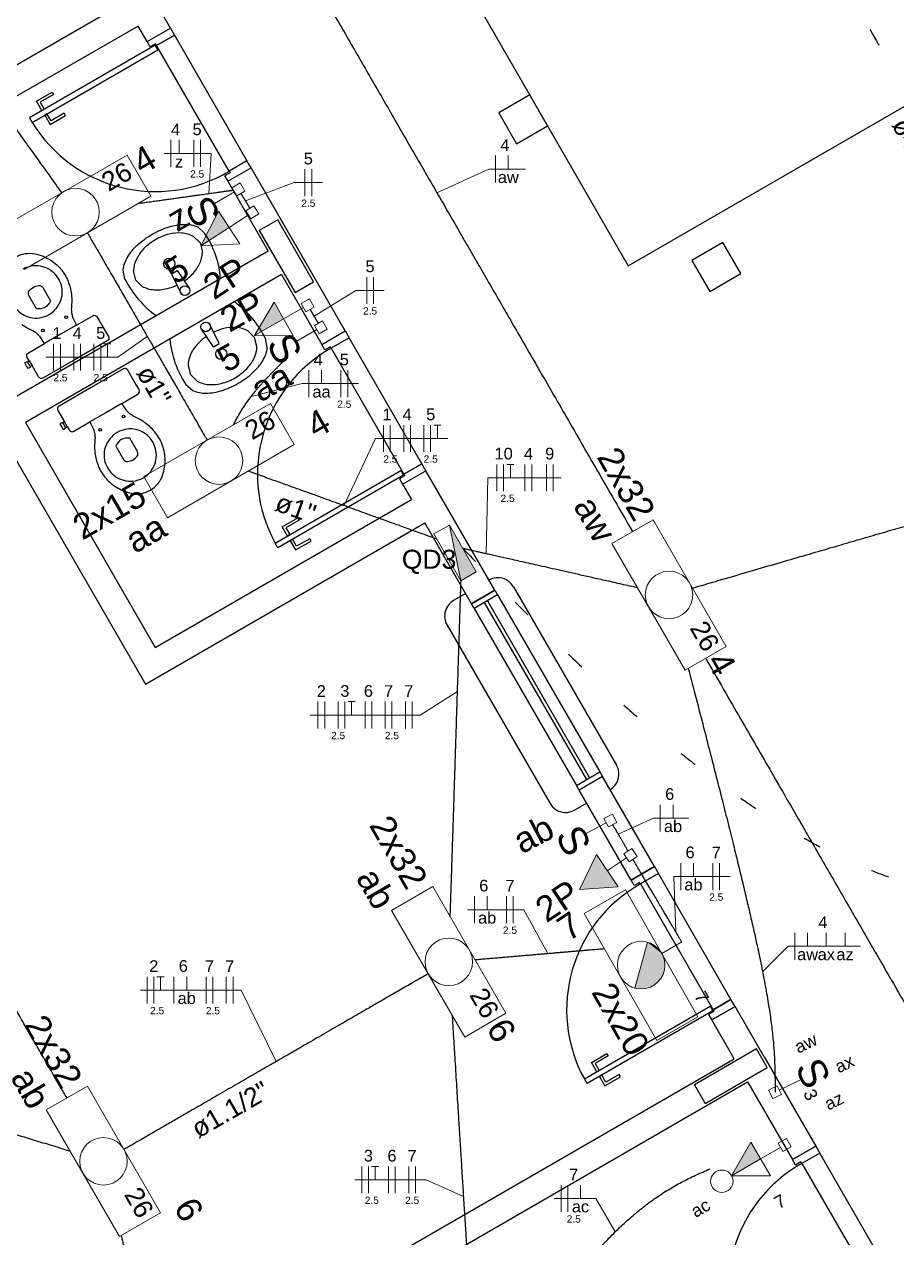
# Model space of a CAD drawing. Extents: x 175 to 700, y 53 to 250.
# Drawn here: x 474.95 to 479.82, y 188.77 to 195.54 of the extents above; entities that cross this region are included whole.
import ezdxf

# ---------------------------------------------------------------- set-up
doc = ezdxf.new("R2010")
doc.units = 0
doc.header["$LTSCALE"] = 2
doc.linetypes.add('DOT2', pattern=[3.175, 0, -3.175])
for name, color, linetype in [('A-JANEL', 3, 'CONTINUOUS'), ('A-PARED', 5, 'CONTINUOUS'), ('A-PARED-PISOS', 2, 'CONTINUOUS'), ('A-PAREDE', 5, 'CONTINUOUS'), ('A-PISOS', 2, 'CONTINUOUS'), ('A-PORTA', 3, 'CONTINUOUS'), ('A-SOLEIRA', 1, 'CONTINUOUS'), ('ARQ-ALV-CORTE', 5, 'CONTINUOUS'), ('ARQ-ESQ-VISTA1', 2, 'CONTINUOUS')]:
    doc.layers.add(name, color=color, linetype=linetype)
for name, color, linetype, lineweight in [('EL-Condutos', 4, 'CONTINUOUS', 30), ('EL-Fios', 9, 'CONTINUOUS', 20), ('EL-Textos condutos', 7, 'CONTINUOUS', 20), ('EL-Textos fios', 7, 'CONTINUOUS', 20), ('EL-Textos pontos', 5, 'CONTINUOUS', 20), ('P-SIMBOL', 5, 'CONTINUOUS', 20)]:
    doc.layers.add(name, color=color, linetype=linetype, lineweight=lineweight)
doc.styles.add('Arial', font='arial.ttf')

msp = doc.modelspace()

# ---------------------------------------------------------------- hatches: boundary and pattern name
at = {"layer": 'P-SIMBOL', "linetype": 'Continuous'}
for points in [[(476.0935, 194.4071), (475.9362, 194.305), (476.0345, 194.4979)], [(476.3977, 193.8971), (476.2345, 193.8048), (476.3444, 193.9913)], [(477.3856, 192.4366), (477.4723, 192.4861), (477.3233, 192.7475)], [(478.1437, 190.9101), (478.0481, 190.7159), (478.2641, 190.7302)], [(478.427, 190.421), (478.3571, 190.1654), (478.5072, 190.3588)], [(478.427, 190.421), (478.4332, 190.419), (478.4383, 190.4172), (478.4448, 190.4142), (478.4519, 190.4106), (478.455, 190.4095), (478.4575, 190.4082), (478.4598, 190.407), (478.4623, 190.405), (478.4698, 190.3996), (478.4727, 190.3972), (478.4792, 190.3927), (478.4834, 190.3889), (478.4862, 190.3851), (478.4925, 190.3784), (478.4952, 190.3755), (478.4977, 190.3723), (478.5072, 190.3588)], [(478.3571, 190.1654), (478.3721, 190.1629), (478.3778, 190.1613), (478.3842, 190.1613), (478.3976, 190.1614), (478.4028, 190.1614), (478.4065, 190.1616), (478.4103, 190.1624), (478.4143, 190.1632), (478.4221, 190.1649), (478.4258, 190.166), (478.4315, 190.1673), (478.4379, 190.1694), (478.4445, 190.1726), (478.4492, 190.1744), (478.454, 190.1762), (478.459, 190.1793), (478.4657, 190.1838), (478.4683, 190.1859), (478.4733, 190.1894), (478.4761, 190.1916), (478.4779, 190.1933), (478.4809, 190.1959), (478.483, 190.1979), (478.4851, 190.2006), (478.4871, 190.2031), (478.4897, 190.2054), (478.4911, 190.2074), (478.4924, 190.2077), (478.4949, 190.2105), (478.4976, 190.2133), (478.4985, 190.2149), (478.5002, 190.2165), (478.5015, 190.2191), (478.5024, 190.2205), (478.504, 190.2229), (478.5053, 190.2262), (478.5079, 190.2303), (478.5091, 190.2329), (478.5104, 190.2349), (478.5119, 190.2379), (478.5133, 190.2398), (478.5138, 190.2427), (478.515, 190.2455), (478.5161, 190.2489), (478.5173, 190.2532), (478.5188, 190.2573), (478.5193, 190.2597), (478.5206, 190.2628), (478.5217, 190.2679), (478.5215, 190.2712), (478.5224, 190.2749), (478.5223, 190.2781), (478.5226, 190.2799), (478.5228, 190.2844), (478.5237, 190.2872), (478.5234, 190.2926), (478.5238, 190.2954), (478.5234, 190.2986), (478.5235, 190.3012), (478.5234, 190.3029), (478.5229, 190.3049), (478.5233, 190.3067), (478.5218, 190.3131), (478.5216, 190.3166), (478.5215, 190.3189), (478.521, 190.3205), (478.5213, 190.322), (478.5201, 190.3241), (478.5199, 190.3255), (478.5191, 190.3269), (478.5183, 190.3295), (478.5173, 190.333), (478.5161, 190.3363), (478.5154, 190.3387), (478.5147, 190.3418), (478.5072, 190.3588)], [(479.0586, 189.2128), (478.8962, 189.119), (479.0044, 189.3067)]]:
    msp.add_hatch(color=256, dxfattribs=at).paths.add_polyline_path(points)

# ---------------------------------------------------------------- linework, layer by layer
at = {"layer": 'A-JANEL', "color": 251}
msp.add_line((478.1757, 191.3448), (478.0458, 191.2698), dxfattribs=at)
msp.add_line((478.1757, 191.3448), (478.0458, 191.2698), dxfattribs=at)
at = {"layer": 'A-PARED', "color": 251}
for p, q in [((474.9569, 193.32), (475.6819, 192.0642)), ((474.8269, 193.245), (475.6269, 191.8593)), ((477.0608, 192.9758), (477.1907, 193.0508)), ((477.0608, 192.9758), (477.1907, 193.0508)), ((477.5757, 192.384), (477.1907, 193.0508)), ((475.6819, 192.0642), (477.1108, 192.8892)), ((475.6269, 191.8593), (477.1858, 192.7593)), ((476.9995, 192.6518), (477.1858, 192.7593)), ((477.4458, 192.309), (477.1858, 192.7593)), ((477.4458, 192.309), (477.5757, 192.384)), ((478.4657, 190.8425), (478.1757, 191.3448)), ((478.3358, 190.7675), (478.0458, 191.2698)), ((478.3358, 190.7675), (478.4657, 190.8425)), ((478.7858, 189.988), (478.9157, 190.063)), ((479.0782, 189.7816), (478.9157, 190.063)), ((478.9108, 189.7715), (478.7858, 189.988)), ((475.057, 187.5465), (478.9108, 189.7715)), ((479.0782, 189.7816), (479.3657, 189.2836)), ((475.132, 187.4166), (478.9858, 189.6416)), ((478.9858, 189.6416), (479.2358, 189.2086)), ((479.2358, 189.2086), (479.3657, 189.2836))]:
    msp.add_line(p, q, dxfattribs=at)
msp.add_lwpolyline([(477.5973, 195.0465), (477.6973, 194.8733), (477.8705, 194.9733), (477.7705, 195.1465)], close=True, dxfattribs=at)
at = {"layer": 'A-PARED-PISOS', "color": 251}
msp.add_line((475.183, 199.6282), (478.3205, 194.1939), dxfattribs=at)
at = {"layer": 'A-PAREDE', "color": 251}
for p, q in [((477.5757, 192.384), (477.4458, 192.309)), ((477.5757, 192.384), (477.4458, 192.309)), ((478.1757, 191.3448), (478.0458, 191.2698)), ((478.1757, 191.3448), (478.0458, 191.2698)), ((478.4657, 190.8425), (478.3358, 190.7675)), ((478.9157, 190.063), (478.7858, 189.988)), ((479.3657, 189.2836), (479.2358, 189.2086))]:
    msp.add_line(p, q, dxfattribs=at)
for points in [[(478.8485, 194.3235), (478.6753, 194.2235), (478.7753, 194.0503), (478.9485, 194.1503)], [(478.6888, 189.626), (478.7488, 189.5221), (479.0952, 189.7221), (479.0352, 189.826)]]:
    msp.add_lwpolyline(points, close=True, dxfattribs=at)
at = {"layer": 'A-PISOS', "color": 251}
msp.add_line((478.3205, 194.1939), (481.6547, 196.1189), dxfattribs=at)
at = {"layer": 'A-PORTA', "color": 251}
for p, q in [((477.1682, 193.0898), (477.0686, 193.0323)), ((478.8932, 190.102), (478.7936, 190.0445))]:
    msp.add_line(p, q, dxfattribs=at)
for points in [[(477.0736, 193.0236), (477.0433, 193.0061), (477.0608, 192.9758), (477.1907, 193.0508), (477.1682, 193.0898), (477.0686, 193.0323)], [(477.0668, 193.0255), (476.3653, 192.6205), (476.3503, 192.6465), (477.0518, 193.0515)], [(476.4701, 192.629), (476.4476, 192.668), (476.4346, 192.6605), (476.4646, 192.6085), (476.5512, 192.6585), (476.5437, 192.6715)], [(478.3836, 190.7547), (478.3533, 190.7372), (478.3358, 190.7675), (478.4657, 190.8425), (478.4882, 190.8035), (478.3886, 190.746)], [(478.7986, 190.0359), (478.7683, 190.0184), (478.7858, 189.988), (478.9157, 190.063), (478.8932, 190.102), (478.7936, 190.0445)], [(478.7918, 190.0377), (478.0903, 189.6327), (478.0753, 189.6587), (478.7768, 190.0637)], [(478.1351, 189.7451), (478.1576, 189.7062), (478.1446, 189.6987), (478.1146, 189.7506), (478.2012, 189.8006), (478.2087, 189.7876)], [(478.1951, 189.6412), (478.1726, 189.6802), (478.1596, 189.6727), (478.1896, 189.6207), (478.2762, 189.6707), (478.2687, 189.6837)], [(479.2836, 189.1958), (479.2533, 189.1783), (479.2358, 189.2086), (479.3657, 189.2836), (479.3882, 189.2446), (479.2886, 189.1871)]]:
    msp.add_lwpolyline(points, close=True, dxfattribs=at)
for centre in [(477.0554, 193.0321, 0.02), (478.7804, 190.0443, 0.02), (479.6804, 188.4854, 0.02)]:
    msp.add_arc(centre, 0.8037, 119.17841, 208.67325, dxfattribs=at)
at = {"layer": 'A-SOLEIRA', "color": 251}
for p, q in [((477.5431, 192.4405), (477.5431, 192.4405)), ((477.6797, 192.4039), (478.2547, 191.4079)), ((477.4132, 192.3655), (477.3459, 192.3267)), ((477.3093, 192.19), (477.8843, 191.1941)), ((478.2181, 191.2713), (478.2181, 191.2713)), ((478.0882, 191.1963), (478.0209, 191.1575))]:
    msp.add_line(p, q, dxfattribs=at)
for points in [[(477.0686, 193.0323), (477.1682, 193.0898), (476.7632, 193.7913), (476.6636, 193.7338)], [(478.7936, 190.0445), (478.8932, 190.102), (478.4882, 190.8035), (478.3886, 190.746)], [(479.6936, 188.4857), (479.7932, 188.5432), (479.3882, 189.2446), (479.2886, 189.1871)]]:
    msp.add_lwpolyline(points, close=True, dxfattribs=at)
for centre, start, end in [((477.5931, 192.3539), 30, 120), ((477.3959, 192.24), 120, 210), ((478.1681, 191.3579), 300, 30), ((477.9709, 191.2441), 210, 300)]:
    msp.add_arc(centre, 0.1, start, end, dxfattribs=at)
at = {"layer": 'ARQ-ALV-CORTE', "color": 251}
for p, q in [((475.5108, 195.6605), (474.0819, 194.8355)), ((475.7657, 195.519), (475.7157, 195.6056)), ((475.5858, 195.5306), (474.1569, 194.7056)), ((475.6358, 195.444), (475.5858, 195.5306)), ((475.6358, 195.444), (475.7657, 195.519)), ((475.6358, 195.444), (475.7657, 195.519)), ((475.7882, 195.48), (475.6886, 195.4225)), ((476.0858, 194.6646), (476.2157, 194.7396)), ((476.0858, 194.6646), (476.2157, 194.7396)), ((476.7407, 193.8303), (476.2157, 194.7396)), ((476.0858, 194.6646), (476.3108, 194.2749)), ((475.8941, 194.3574), (475.9318, 194.3207)), ((475.9318, 194.3207), (475.9447, 194.2697)), ((476.3108, 194.2749), (474.8819, 193.4499)), ((476.3108, 194.2749), (476.1245, 194.1673)), ((475.5732, 194.1137), (475.5603, 194.1646)), ((475.7721, 194.1485), (475.8032, 194.1665)), ((475.8032, 194.1665), (475.8701, 194.0686)), ((476.3858, 194.145), (474.9569, 193.32)), ((475.7721, 194.1485), (475.8234, 194.0416)), ((476.3858, 194.145), (476.1995, 194.0374)), ((476.3858, 194.145), (476.6108, 193.7553)), ((476.007, 193.7416), (475.9401, 193.8395)), ((476.0381, 193.7596), (475.9868, 193.8665)), ((476.2359, 193.7938), (476.1983, 193.8305)), ((476.6108, 193.7553), (476.7407, 193.8303)), ((476.6108, 193.7553), (476.7407, 193.8303)), ((476.007, 193.7416), (476.0381, 193.7596)), ((476.2489, 193.7429), (476.2359, 193.7938)), ((475.8774, 193.5868), (475.915, 193.5501)), ((477.0608, 192.9758), (477.1108, 192.8892))]:
    msp.add_line(p, q, dxfattribs=at)
for points in [[(475.6836, 195.4312), (475.6533, 195.4137), (475.6358, 195.444), (475.7657, 195.519), (475.7882, 195.48), (475.6886, 195.4225)], [(475.6886, 195.4225), (475.7882, 195.48), (476.1932, 194.7786), (476.0936, 194.7211)], [(475.6818, 195.4244), (474.9803, 195.0194), (474.9953, 194.9934), (475.6968, 195.3984)], [(475.0401, 195.1058), (475.0626, 195.0669), (475.0496, 195.0594), (475.0196, 195.1113), (475.1062, 195.1613), (475.1137, 195.1483)], [(475.1001, 195.0019), (475.0776, 195.0409), (475.0646, 195.0334), (475.0946, 194.9814), (475.1812, 195.0314), (475.1737, 195.0444)], [(476.0986, 194.7124), (476.0683, 194.6949), (476.0858, 194.6646), (476.2157, 194.7396), (476.1932, 194.7786), (476.0936, 194.7211)], [(476.2613, 194.3906), (476.4613, 194.0442), (476.5652, 194.1042), (476.3652, 194.4506)], [(476.6586, 193.7424), (476.6283, 193.7249), (476.6108, 193.7553), (476.7407, 193.8303), (476.7632, 193.7913), (476.6636, 193.7338)], [(476.4101, 192.7329), (476.4326, 192.694), (476.4196, 192.6865), (476.3896, 192.7384), (476.4762, 192.7884), (476.4837, 192.7754)]]:
    msp.add_lwpolyline(points, close=True, dxfattribs=at)
for points in [[(475.5126, 194.1196), (475.5025, 194.1698, -0.105935), (475.5281, 194.2431, -0.069568), (475.5809, 194.3078, -0.055787), (475.6646, 194.3694, -0.055787), (475.7598, 194.4111, -0.069568), (475.8422, 194.4245, -0.105935), (475.9186, 194.41), (475.9569, 194.3761)], [(474.9039, 194.2432, -0.182004), (475.0095, 194.2603, -0.098298), (475.0981, 194.2248, -0.085166), (475.1602, 194.1683, -0.08648), (475.1984, 194.098, -0.067868), (475.2144, 194.0264, -0.06199), (475.2134, 193.96, 0.060779), (475.2161, 193.9234, 0.023796), (475.2222, 193.9039), (475.2421, 193.8628), (475.3324, 193.915, -0.424217), (475.3575, 193.9075), (475.3687, 193.888), (475.3837, 193.862), (475.4202, 193.7988, -0.418036), (475.4137, 193.7742), (475.2344, 193.6707), (475.0551, 193.5672, -0.418036), (475.0305, 193.5738), (474.994, 193.637), (474.9841, 193.6313), (474.9856, 193.6287), (474.9717, 193.6207), (474.9627, 193.6363), (474.9537, 193.6519), (474.9676, 193.6599), (474.9691, 193.6573), (474.979, 193.663), (474.9678, 193.6825, -0.424217), (474.9739, 193.708), (475.0641, 193.7601), (475.0386, 193.7979, 0.023796), (475.0247, 193.8129, 0.060779), (474.9943, 193.8335, -0.06199), (474.9364, 193.8659, -0.067868)], [(475.8026, 194.085, -0.04979), (475.7458, 194.0643, -0.08069), (475.6754, 194.058, -0.107047), (475.6109, 194.077), (475.5732, 194.1137)], [(475.8523, 193.5314), (475.8906, 193.4975, 0.105935), (475.967, 193.483, 0.069568), (476.0493, 193.4964, 0.055787), (476.1446, 193.538, 0.055787), (476.2283, 193.5997, 0.069568), (476.2811, 193.6643, 0.105935), (476.3067, 193.7377), (476.2965, 193.7879)], [(475.9672, 193.7998, 0.04979), (475.9209, 193.7609, 0.08069), (475.8803, 193.7031, 0.107047), (475.8644, 193.6378), (475.8774, 193.5868)]]:
    msp.add_lwpolyline(points, format="xyb", dxfattribs=at)
for points in [[(475.0304, 194.0841, -0.276984), (475.0539, 194.0723), (475.0964, 193.9987, -0.393258), (475.0193, 193.9542), (474.9768, 194.0278, -0.276984), (474.9784, 194.0541, -0.2)], [(475.6549, 192.9424, 0.182004), (475.7225, 193.0253, 0.098298), (475.7361, 193.1198, 0.085166), (475.7182, 193.2018, 0.08648), (475.6764, 193.2701, 0.067868), (475.6224, 193.3197, 0.06199), (475.5644, 193.3521, -0.060779), (475.5341, 193.3726, -0.023796), (475.5202, 193.3877), (475.4946, 193.4255), (475.5849, 193.4776, 0.424217), (475.591, 193.5031), (475.5797, 193.5225), (475.5647, 193.5485), (475.5282, 193.6117, 0.418036), (475.5037, 193.6183), (475.3244, 193.5148), (475.1451, 193.4113, 0.418036), (475.1385, 193.3867), (475.175, 193.3235), (475.1651, 193.3178), (475.1636, 193.3204), (475.1497, 193.3124), (475.1587, 193.2968), (475.1677, 193.2812), (475.1816, 193.2892), (475.1801, 193.2918), (475.19, 193.2975), (475.2013, 193.2781, 0.424217), (475.2264, 193.2706), (475.3166, 193.3227), (475.3366, 193.2817, -0.023796), (475.3427, 193.2621, -0.060779), (475.3453, 193.2256, 0.06199), (475.3444, 193.1592, 0.067868), (475.3603, 193.0876, 0.08648), (475.3986, 193.0173, 0.085166), (475.4607, 192.9608, 0.098298), (475.5493, 192.9253, 0.182004)], [(475.5804, 193.1315, 0.276984), (475.5819, 193.1578), (475.5394, 193.2314, 0.393258), (475.4623, 193.1869), (475.5048, 193.1133, 0.276984), (475.5284, 193.1015, 0.2)]]:
    msp.add_lwpolyline(points, format="xyb", close=True, dxfattribs=at)
for points in [[(475.2421, 193.8628), (475.1531, 193.8115), (475.0641, 193.7601)], [(474.9841, 193.6313), (474.9691, 193.6573)], [(474.979, 193.663), (474.994, 193.637)], [(475.4946, 193.4255), (475.4056, 193.3741), (475.3166, 193.3227)], [(475.1651, 193.3178), (475.1801, 193.2918)], [(475.19, 193.2975), (475.175, 193.3235)]]:
    msp.add_lwpolyline(points, dxfattribs=at)
for centre, radius in [((475.7592, 194.2055), 0.0313), ((475.8468, 194.0551), 0.027), ((475.1843, 193.9074), 0.0075), ((475.0544, 193.8324), 0.0075), ((475.9634, 193.853), 0.027), ((476.0499, 193.702), 0.0313), ((475.5043, 193.3532), 0.0075), ((475.3744, 193.2782), 0.0075)]:
    msp.add_circle(centre, radius, dxfattribs=at)
for centre, radius, start, end in [((475.6818, 195.4112, 0.02), 0.8037, 211.32675, 300.82159), ((475.8344, 194.0753), 0.3042, 104.31036, 120), ((475.8137, 194.1564), 0.2204, 85.85748, 104.31036), ((475.8182, 194.2179), 0.1588, 61.41717, 85.85748), ((475.5066, 194.0748), 0.5418, 5.02007, 33.78975), ((475.8344, 194.0753), 0.3042, 120, 135.68964), ((475.719, 194.1607), 0.1588, 154.14252, 178.58283), ((475.7745, 194.1338), 0.2204, 135.68964, 154.14252), ((475.786, 194.2737), 0.1588, 334.14252, 358.58283), ((475.0173, 194.0431), 0.1504, 95.53241, 119.30972), ((475.0154, 194.0435), 0.1499, 55.98563, 94.82707), ((475.0087, 194.0418), 0.1551, 20.27882, 54.28452), ((475.7305, 194.3005), 0.2204, 315.68964, 334.14252), ((475.0206, 194.0472), 0.1421, 342.98568, 19.89508), ((475.9987, 194.3589), 0.5418, 206.21025, 234.97993), ((475.6706, 194.359), 0.3042, 304.5147, 315.68964), ((475.0144, 194.0498), 0.1488, 300.3748, 342.73324), ((475.8104, 193.5486), 0.5418, 26.21025, 54.97993), ((475.0152, 194.0441), 0.1421, 220.10492, 257.01432), ((475.0161, 194.0508), 0.1488, 257.26676, 299.6252), ((476.1386, 193.5484), 0.3042, 104.31036, 115.4853), ((476.1179, 193.6296), 0.2204, 85.85748, 104.31036), ((476.1223, 193.6911), 0.1588, 61.41717, 85.85748), ((476.3026, 193.8327), 0.5418, 185.02007, 213.78975), ((476.0901, 193.7468), 0.1588, 334.14252, 358.58283), ((475.9748, 193.8322), 0.3042, 300, 315.68964), ((476.0347, 193.7737), 0.2204, 315.68964, 334.14252), ((475.991, 193.6896), 0.1588, 241.41717, 265.85748), ((475.9748, 193.8322), 0.3042, 284.31036, 300), ((475.9955, 193.751), 0.2204, 265.85748, 284.31036), ((475.5427, 193.1348), 0.1488, 77.26676, 119.6252), ((475.5436, 193.1415), 0.1421, 40.10492, 77.01432), ((475.5444, 193.1357), 0.1488, 120.3748, 162.73324), ((475.5329, 193.1339), 0.1551, 5.71548, 39.72118), ((475.5381, 193.1383), 0.1421, 162.98568, 199.89508), ((475.5377, 193.1388), 0.1499, 325.17293, 4.01437), ((475.5501, 193.1438), 0.1551, 200.27882, 234.28452), ((475.5434, 193.1421), 0.1499, 235.98563, 274.82707), ((475.5415, 193.1424), 0.1504, 275.53241, 299.30972), ((475.5383, 193.1406), 0.1504, 300.69028, 324.46759)]:
    msp.add_arc(centre, radius, start, end, dxfattribs=at)
at = {"layer": 'ARQ-ESQ-VISTA1', "color": 251}
for p, q in [((477.5907, 192.358), (478.1607, 191.3707)), ((477.4608, 192.283), (478.0308, 191.2957)), ((477.5171, 192.3155), (478.0871, 191.3283)), ((477.5344, 192.3255), (478.1045, 191.3383))]:
    msp.add_line(p, q, dxfattribs=at)
for points in [[(477.5757, 192.384), (477.5907, 192.358), (477.4608, 192.283), (477.4458, 192.309)], [(478.1607, 191.3707), (478.1757, 191.3448), (478.0458, 191.2698), (478.0308, 191.2957)]]:
    msp.add_lwpolyline(points, close=True, dxfattribs=at)
at = {"layer": 'EL-Condutos', "linetype": 'DOT2', "ltscale": 0.05}
for points in [[(475.9992, 202.0695), (476.2894, 201.5509), (476.561, 201.0654), (476.8155, 200.6105), (477.0542, 200.1839), (477.2784, 199.7832), (477.4894, 199.4061), (477.6886, 199.05), (477.8773, 198.7127), (478.0569, 198.3918), (478.2286, 198.0848), (478.3939, 197.7895), (478.5539, 197.5034), (478.7102, 197.2242), (478.8639, 196.9494), (479.0165, 196.6766), (479.1692, 196.4036), (479.3235, 196.1279), (479.4806, 195.8472), (479.6418, 195.559), (479.8086, 195.2609), (479.9821, 194.9507), (480.1639, 194.6258), (480.3551, 194.284), (480.5572, 193.9229), (480.7714, 193.54), (480.9991, 193.133), (481.2416, 192.6995), (481.5003, 192.2371), (481.7765, 191.7434), (482.0715, 191.2162)], [(477.3978, 192.6168), (477.6109, 192.3968), (477.8159, 192.1918), (478.0133, 192.0015), (478.2035, 191.8255), (478.3869, 191.6634), (478.5639, 191.515), (478.7349, 191.3799), (478.9003, 191.2577), (479.0605, 191.1481), (479.216, 191.0507), (479.367, 190.9653), (479.5141, 190.8914), (479.6576, 190.8287), (479.7979, 190.7769), (479.9354, 190.7356), (480.0706, 190.7045), (480.2038, 190.6833), (480.3354, 190.6715), (480.4659, 190.6689), (480.5956, 190.675), (480.7249, 190.6896), (480.8543, 190.7124), (480.9842, 190.7429), (481.1149, 190.7808), (481.2469, 190.8258), (481.3805, 190.8775), (481.5162, 190.9356), (481.6543, 190.9998), (481.7954, 191.0696), (481.9397, 191.1448)]]:
    msp.add_spline(points, degree=3, dxfattribs=at)
at = {"layer": 'EL-Condutos', "linetype": 'Continuous'}
for points in [[(473.7761, 196.5281), (473.8343, 196.4469), (473.8895, 196.3701), (473.9417, 196.2973), (473.9913, 196.2281), (474.0386, 196.1623), (474.0837, 196.0994), (474.1269, 196.0392), (474.1684, 195.9813), (474.2086, 195.9254), (474.2476, 195.8711), (474.2856, 195.818), (474.323, 195.7659), (474.36, 195.7144), (474.3968, 195.6632), (474.4336, 195.6118), (474.4708, 195.5601), (474.5085, 195.5075), (474.547, 195.4539), (474.5865, 195.3988), (474.6273, 195.3419), (474.6697, 195.2829), (474.7138, 195.2214), (474.76, 195.1571), (474.8084, 195.0896), (474.8593, 195.0187), (474.913, 194.9439), (474.9697, 194.8649), (475.0296, 194.7814), (475.093, 194.693), (475.1602, 194.5995)], [(476.1624, 196.4896), (476.2625, 196.3163), (476.3569, 196.1528), (476.446, 195.9984), (476.5303, 195.8524), (476.6101, 195.7141), (476.6859, 195.5828), (476.7581, 195.4578), (476.827, 195.3384), (476.8931, 195.2239), (476.9568, 195.1136), (477.0185, 195.0068), (477.0785, 194.9028), (477.1373, 194.801), (477.1954, 194.7005), (477.253, 194.6007), (477.3106, 194.5009), (477.3686, 194.4004), (477.4274, 194.2985), (477.4875, 194.1945), (477.5491, 194.0877), (477.6128, 193.9774), (477.6789, 193.8629), (477.7479, 193.7435), (477.82, 193.6185), (477.8958, 193.4872), (477.9757, 193.3489), (478.06, 193.2029), (478.1491, 193.0485), (478.2435, 192.885), (478.3436, 192.7117)], [(475.5876, 194.5415), (475.622, 194.5463), (475.6549, 194.5509), (475.6864, 194.5553), (475.7165, 194.5595), (475.7453, 194.5635), (475.7727, 194.5674), (475.7989, 194.5711), (475.8238, 194.5745), (475.8475, 194.5779), (475.87, 194.581), (475.8914, 194.584), (475.9116, 194.5868), (475.9307, 194.5895), (475.9487, 194.592), (475.9657, 194.5944), (475.9817, 194.5967), (475.9968, 194.5988), (476.0108, 194.6007), (476.024, 194.6026), (476.0362, 194.6043), (476.0477, 194.6059), (476.0582, 194.6074), (476.068, 194.6088), (476.0771, 194.61), (476.0854, 194.6112), (476.093, 194.6122), (476.0999, 194.6132), (476.1062, 194.6141), (476.1119, 194.6149), (476.117, 194.6156)], [(476.1593, 194.5969), (476.1614, 194.5934), (476.1634, 194.59), (476.1654, 194.5868), (476.1672, 194.5837), (476.169, 194.5807), (476.1708, 194.5779), (476.1724, 194.5751), (476.174, 194.5725), (476.1756, 194.5699), (476.1771, 194.5674), (476.1786, 194.5649), (476.18, 194.5625), (476.1815, 194.5601), (476.1829, 194.5578), (476.1843, 194.5554), (476.1857, 194.5531), (476.1872, 194.5507), (476.1886, 194.5483), (476.1901, 194.5459), (476.1915, 194.5435), (476.1931, 194.5409), (476.1946, 194.5384), (476.1962, 194.5357), (476.1979, 194.533), (476.1996, 194.5301), (476.2014, 194.5271), (476.2033, 194.5241), (476.2052, 194.5208), (476.2072, 194.5175), (476.2094, 194.514)], [(475.3037, 194.3769), (475.3342, 194.3241), (475.3629, 194.2743), (475.3901, 194.2272), (475.4159, 194.1826), (475.4402, 194.1404), (475.4634, 194.1003), (475.4855, 194.0621), (475.5065, 194.0256), (475.5268, 193.9906), (475.5463, 193.9568), (475.5651, 193.9241), (475.5835, 193.8922), (475.6016, 193.861), (475.6194, 193.8302), (475.637, 193.7996), (475.6547, 193.769), (475.6725, 193.7382), (475.6905, 193.707), (475.7089, 193.6751), (475.7278, 193.6424), (475.7473, 193.6087), (475.7675, 193.5736), (475.7886, 193.5371), (475.8107, 193.4989), (475.8338, 193.4588), (475.8582, 193.4166), (475.8839, 193.372), (475.9111, 193.3249), (475.9399, 193.2751), (475.9704, 193.2223)], [(476.5917, 193.8735), (476.5897, 193.8767), (476.5879, 193.8798), (476.5861, 193.8828), (476.5844, 193.8856), (476.5828, 193.8884), (476.5812, 193.891), (476.5797, 193.8935), (476.5782, 193.896), (476.5768, 193.8984), (476.5754, 193.9008), (476.574, 193.903), (476.5727, 193.9053), (476.5713, 193.9075), (476.57, 193.9097), (476.5687, 193.9119), (476.5674, 193.9141), (476.5661, 193.9163), (476.5648, 193.9185), (476.5634, 193.9208), (476.5621, 193.9231), (476.5607, 193.9254), (476.5592, 193.9278), (476.5578, 193.9303), (476.5562, 193.9328), (476.5547, 193.9354), (476.553, 193.9382), (476.5513, 193.941), (476.5496, 193.944), (476.5477, 193.9471), (476.5458, 193.9503)], [(476.1187, 193.3071), (476.1242, 193.3181), (476.1297, 193.329), (476.1354, 193.3398), (476.1413, 193.3506), (476.1473, 193.3612), (476.1535, 193.3719), (476.1599, 193.3826), (476.1665, 193.3932), (476.1734, 193.4039), (476.1804, 193.4145), (476.1877, 193.4253), (476.1953, 193.436), (476.2032, 193.4469), (476.2113, 193.4578), (476.2198, 193.4689), (476.2286, 193.48), (476.2377, 193.4913), (476.2472, 193.5028), (476.257, 193.5144), (476.2672, 193.5261), (476.2778, 193.5381), (476.2888, 193.5503), (476.3003, 193.5627), (476.3122, 193.5753), (476.3245, 193.5882), (476.3373, 193.6014), (476.3505, 193.6148), (476.3643, 193.6286), (476.3786, 193.6426), (476.3933, 193.657)], [(478.6793, 192.3963), (478.8486, 192.4457), (479.0076, 192.492), (479.1569, 192.5356), (479.2974, 192.5765), (479.4297, 192.6151), (479.5547, 192.6516), (479.673, 192.6861), (479.7854, 192.7188), (479.8927, 192.7501), (479.9955, 192.7801), (480.0945, 192.809), (480.1907, 192.837), (480.2846, 192.8644), (480.377, 192.8913), (480.4686, 192.918), (480.5603, 192.9448), (480.6526, 192.9717), (480.7465, 192.9991), (480.8425, 193.0271), (480.9415, 193.0559), (481.0441, 193.0858), (481.1512, 193.1171), (481.2634, 193.1498), (481.3815, 193.1842), (481.5062, 193.2206), (481.6383, 193.2591), (481.7785, 193.3), (481.9275, 193.3434), (482.0861, 193.3897), (482.255, 193.4389)], [(477.2527, 192.669), (477.2052, 192.6861), (477.1601, 192.7024), (477.1174, 192.7178), (477.0769, 192.7324), (477.0383, 192.7462), (477.0015, 192.7595), (476.9664, 192.7721), (476.9327, 192.7843), (476.9003, 192.796), (476.8689, 192.8072), (476.8385, 192.8182), (476.8089, 192.8289), (476.7798, 192.8394), (476.751, 192.8497), (476.7225, 192.86), (476.694, 192.8702), (476.6654, 192.8805), (476.6365, 192.891), (476.607, 192.9016), (476.5769, 192.9124), (476.5459, 192.9236), (476.5139, 192.9351), (476.4807, 192.9471), (476.4461, 192.9595), (476.4099, 192.9726), (476.372, 192.9862), (476.3322, 193.0005), (476.2903, 193.0156), (476.2461, 193.0316), (476.1995, 193.0483)], [(478.3735, 192.3972), (478.2829, 192.4176), (478.1981, 192.4367), (478.1188, 192.4545), (478.045, 192.4711), (477.9765, 192.4865), (477.9129, 192.5008), (477.8542, 192.5141), (477.8001, 192.5262), (477.7505, 192.5374), (477.7051, 192.5476), (477.6638, 192.5569), (477.6264, 192.5653), (477.5926, 192.5729), (477.5624, 192.5797), (477.5354, 192.5858), (477.5116, 192.5912), (477.4907, 192.5959), (477.4725, 192.5999), (477.4569, 192.6035), (477.4436, 192.6065), (477.4325, 192.609), (477.4233, 192.611), (477.4159, 192.6127), (477.4101, 192.614), (477.4057, 192.615), (477.4025, 192.6157), (477.4003, 192.6162), (477.399, 192.6165), (477.3982, 192.6167), (477.3979, 192.6167)], [(477.3271, 190.562), (477.3308, 190.6749), (477.3343, 190.7835), (477.3377, 190.888), (477.341, 190.9884), (477.3441, 191.0848), (477.3471, 191.1773), (477.3499, 191.2661), (477.3527, 191.351), (477.3553, 191.4323), (477.3578, 191.51), (477.3601, 191.5843), (477.3624, 191.6551), (477.3646, 191.7226), (477.3666, 191.7868), (477.3685, 191.8478), (477.3704, 191.9058), (477.3721, 191.9607), (477.3738, 192.0127), (477.3753, 192.0619), (477.3768, 192.1083), (477.3782, 192.152), (477.3795, 192.1931), (477.3807, 192.2317), (477.3819, 192.2678), (477.383, 192.3015), (477.384, 192.333), (477.3849, 192.3623), (477.3858, 192.3895), (477.3867, 192.4146), (477.3875, 192.4378)], [(478.7521, 192.0042), (478.8521, 191.8309), (478.9465, 191.6674), (479.0357, 191.513), (479.12, 191.367), (479.1998, 191.2287), (479.2756, 191.0974), (479.3478, 190.9724), (479.4167, 190.853), (479.4828, 190.7385), (479.5465, 190.6282), (479.6081, 190.5214), (479.6682, 190.4174), (479.727, 190.3155), (479.785, 190.215), (479.8426, 190.1153), (479.9002, 190.0155), (479.9583, 189.915), (480.0171, 189.8131), (480.0771, 189.7091), (480.1388, 189.6023), (480.2025, 189.492), (480.2686, 189.3775), (480.3375, 189.2581), (480.4097, 189.1331), (480.4855, 189.0018), (480.5653, 188.8635), (480.6496, 188.7175), (480.7388, 188.5631), (480.8332, 188.3996), (480.9332, 188.2263)], [(478.6546, 191.9499), (478.699, 191.7794), (478.7406, 191.6188), (478.7795, 191.4676), (478.8158, 191.3256), (478.8496, 191.1922), (478.881, 191.0673), (478.9101, 190.9503), (478.9369, 190.8409), (478.9616, 190.7387), (478.9842, 190.6434), (479.0048, 190.5544), (479.0236, 190.4716), (479.0405, 190.3944), (479.0557, 190.3226), (479.0693, 190.2557), (479.0814, 190.1933), (479.092, 190.1351), (479.1013, 190.0807), (479.1093, 190.0296), (479.1161, 189.9816), (479.1219, 189.9363), (479.1266, 189.8932), (479.1304, 189.852), (479.1334, 189.8123), (479.1356, 189.7737), (479.1372, 189.7358), (479.1382, 189.6983), (479.1388, 189.6608), (479.1389, 189.6229), (479.1388, 189.5842)], [(478.3191, 190.929), (478.3144, 190.9372), (478.3098, 190.9452), (478.3054, 190.9528), (478.3011, 190.9602), (478.297, 190.9674), (478.293, 190.9743), (478.2891, 190.981), (478.2854, 190.9874), (478.2818, 190.9936), (478.2784, 190.9995), (478.2751, 191.0053), (478.2719, 191.0108), (478.2689, 191.0161), (478.2659, 191.0211), (478.2631, 191.026), (478.2604, 191.0307), (478.2579, 191.0351), (478.2554, 191.0394), (478.2531, 191.0435), (478.2508, 191.0473), (478.2487, 191.051), (478.2466, 191.0546), (478.2447, 191.0579), (478.2429, 191.0611), (478.2411, 191.0641), (478.2395, 191.067), (478.2379, 191.0697), (478.2365, 191.0722), (478.2351, 191.0746), (478.2338, 191.0769)], [(475.1886, 189.5523), (475.1518, 189.6159), (475.1168, 189.6766), (475.0833, 189.7346), (475.0513, 189.79), (475.0207, 189.843), (474.9913, 189.894), (474.9629, 189.9431), (474.9356, 189.9904), (474.9091, 190.0363), (474.8833, 190.081), (474.8582, 190.1245), (474.8335, 190.1673), (474.8092, 190.2093), (474.7852, 190.251), (474.7612, 190.2925), (474.7373, 190.3339), (474.7132, 190.3756), (474.6889, 190.4177), (474.6643, 190.4604), (474.6391, 190.5039), (474.6134, 190.5486), (474.5869, 190.5945), (474.5595, 190.6418), (474.5312, 190.6909), (474.5018, 190.7419), (474.4711, 190.7949), (474.4391, 190.8503), (474.4057, 190.9083), (474.3706, 190.969), (474.3339, 191.0326)], [(478.6188, 190.4225), (478.6188, 190.4224), (478.6188, 190.4225), (478.6187, 190.4226), (478.6184, 190.4231), (478.6179, 190.4239), (478.6172, 190.4252), (478.6161, 190.427), (478.6146, 190.4296), (478.6126, 190.4329), (478.6101, 190.4372), (478.6069, 190.4425), (478.6031, 190.4489), (478.5986, 190.4565), (478.5933, 190.4655), (478.5871, 190.4759), (478.58, 190.4879), (478.5719, 190.5015), (478.5628, 190.517), (478.5525, 190.5343), (478.5411, 190.5536), (478.5284, 190.575), (478.5144, 190.5987), (478.4991, 190.6246), (478.4823, 190.653), (478.4639, 190.6839), (478.4441, 190.7174), (478.4226, 190.7537), (478.3994, 190.7929), (478.3744, 190.835), (478.3476, 190.8802)], [(477.4662, 190.3242), (477.4982, 190.3269), (477.5295, 190.3296), (477.5602, 190.3322), (477.5903, 190.3348), (477.6199, 190.3373), (477.6489, 190.3397), (477.6773, 190.3422), (477.7052, 190.3445), (477.7325, 190.3469), (477.7593, 190.3492), (477.7855, 190.3514), (477.8112, 190.3536), (477.8363, 190.3557), (477.8609, 190.3578), (477.885, 190.3599), (477.9086, 190.3619), (477.9317, 190.3639), (477.9542, 190.3658), (477.9763, 190.3677), (477.9979, 190.3695), (478.019, 190.3713), (478.0396, 190.3731), (478.0597, 190.3748), (478.0793, 190.3765), (478.0985, 190.3781), (478.1173, 190.3797), (478.1355, 190.3812), (478.1533, 190.3828), (478.1707, 190.3842), (478.1877, 190.3857)], [(477.2048, 190.2458), (477.1258, 190.2001), (477.0514, 190.1572), (476.9814, 190.1167), (476.9153, 190.0786), (476.8528, 190.0425), (476.7937, 190.0084), (476.7375, 189.9759), (476.684, 189.945), (476.6328, 189.9155), (476.5835, 189.887), (476.536, 189.8596), (476.4897, 189.8329), (476.4445, 189.8068), (476.3999, 189.781), (476.3556, 189.7555), (476.3114, 189.7299), (476.2668, 189.7042), (476.2215, 189.678), (476.1753, 189.6513), (476.1277, 189.6239), (476.0785, 189.5955), (476.0273, 189.5659), (475.9738, 189.535), (475.9176, 189.5026), (475.8584, 189.4684), (475.796, 189.4323), (475.7299, 189.3942), (475.6598, 189.3537), (475.5854, 189.3108), (475.5064, 189.2652)], [(477.3374, 190.0139), (477.343, 189.9249), (477.3482, 189.8408), (477.3532, 189.7611), (477.3579, 189.6856), (477.3624, 189.6139), (477.3666, 189.5455), (477.3707, 189.4802), (477.3746, 189.4175), (477.3784, 189.3571), (477.382, 189.2986), (477.3855, 189.2417), (477.389, 189.1859), (477.3924, 189.131), (477.3958, 189.0765), (477.3992, 189.0221), (477.4026, 188.9674), (477.4061, 188.912), (477.4096, 188.8557), (477.4132, 188.7979), (477.4169, 188.7384), (477.4207, 188.6767), (477.4247, 188.6126), (477.4289, 188.5456), (477.4333, 188.4753), (477.4379, 188.4015), (477.4427, 188.3237), (477.4478, 188.2416), (477.4532, 188.1547), (477.459, 188.0628), (477.465, 187.9655)], [(475.2048, 189.2563), (475.1044, 189.2868), (475.0088, 189.3158), (474.9179, 189.3434), (474.8315, 189.3697), (474.7495, 189.3946), (474.6718, 189.4182), (474.5984, 189.4405), (474.529, 189.4615), (474.4636, 189.4814), (474.402, 189.5001), (474.3441, 189.5177), (474.2899, 189.5342), (474.2392, 189.5496), (474.1918, 189.564), (474.1477, 189.5773), (474.1068, 189.5898), (474.0689, 189.6013), (474.0339, 189.6119), (474.0016, 189.6217), (473.9721, 189.6307), (473.9452, 189.6389), (473.9207, 189.6463), (473.8985, 189.653), (473.8785, 189.6591), (473.8606, 189.6645), (473.8448, 189.6694), (473.8307, 189.6736), (473.8185, 189.6773), (473.8078, 189.6806), (473.7987, 189.6833)], [(477.6639, 188.0802), (477.7102, 188.1438), (477.755, 188.2049), (477.7983, 188.2634), (477.8402, 188.3195), (477.8808, 188.3733), (477.9202, 188.4248), (477.9586, 188.4741), (477.996, 188.5213), (478.0325, 188.5663), (478.0682, 188.6094), (478.1033, 188.6506), (478.1378, 188.6898), (478.1718, 188.7273), (478.2055, 188.7631), (478.2389, 188.7972), (478.2722, 188.8297), (478.3053, 188.8607), (478.3386, 188.8903), (478.3719, 188.9184), (478.4055, 188.9453), (478.4395, 188.9709), (478.4739, 188.9954), (478.5088, 189.0187), (478.5444, 189.041), (478.5808, 189.0624), (478.618, 189.0828), (478.6561, 189.1025), (478.6953, 189.1213), (478.7357, 189.1395), (478.7773, 189.1571)], [(475.4913, 188.785), (475.4971, 188.7607), (475.5027, 188.7371), (475.5082, 188.7141), (475.5136, 188.6917), (475.5188, 188.6698), (475.5239, 188.6483), (475.529, 188.6271), (475.534, 188.6062), (475.5389, 188.5854), (475.5439, 188.5647), (475.5488, 188.5441), (475.5538, 188.5234), (475.5587, 188.5025), (475.5638, 188.4815), (475.5688, 188.4602), (475.574, 188.4385), (475.5793, 188.4164), (475.5847, 188.3938), (475.5903, 188.3706), (475.596, 188.3467), (475.6018, 188.3221), (475.6079, 188.2966), (475.6142, 188.2703), (475.6207, 188.243), (475.6275, 188.2147), (475.6345, 188.1852), (475.6418, 188.1546), (475.6495, 188.1227), (475.6574, 188.0894), (475.6657, 188.0547)]]:
    msp.add_spline(points, degree=3, dxfattribs=at)
at = {"layer": 'EL-Fios'}
for p, q in [((475.7691, 194.7451), (475.7691, 194.8951)), ((475.814, 194.8201), (475.814, 194.8951)), ((475.8964, 194.7451), (475.8964, 194.8951)), ((475.9339, 194.7451), (475.9339, 194.8951)), ((477.5799, 194.6578), (477.5799, 194.8078)), ((477.6509, 194.7328), (477.6509, 194.8078)), ((476.5167, 194.5821), (476.5167, 194.7321)), ((476.5542, 194.5821), (476.5542, 194.7321)), ((476.8609, 193.9809), (476.8609, 194.1309)), ((476.8984, 193.9809), (476.8984, 194.1309)), ((475.1146, 193.6091), (475.1146, 193.7591)), ((475.1521, 193.6091), (475.1521, 193.7591)), ((475.2271, 193.6091), (475.2271, 193.7591)), ((475.2646, 193.6091), (475.2646, 193.7591)), ((475.3396, 193.6091), (475.3396, 193.7591)), ((475.3771, 193.6091), (475.3771, 193.7591)), ((475.3946, 193.7591), (475.4346, 193.7591)), ((475.4146, 193.6841), (475.4146, 193.7591)), ((476.5381, 193.4612), (476.5381, 193.6112)), ((476.6091, 193.5362), (476.6091, 193.6112)), ((476.7176, 193.4612), (476.7176, 193.6112)), ((476.7551, 193.4612), (476.7551, 193.6112)), ((476.9554, 193.1552), (476.9554, 193.3052)), ((476.9929, 193.1552), (476.9929, 193.3052)), ((477.0679, 193.1552), (477.0679, 193.3052)), ((477.1054, 193.1552), (477.1054, 193.3052)), ((477.1804, 193.1552), (477.1804, 193.3052)), ((477.2179, 193.1552), (477.2179, 193.3052)), ((477.2354, 193.3052), (477.2754, 193.3052)), ((477.2554, 193.2302), (477.2554, 193.3052)), ((477.5874, 192.9362), (477.5874, 193.0862)), ((477.6249, 192.9362), (477.6249, 193.0862)), ((477.6424, 193.0862), (477.6824, 193.0862)), ((477.6624, 193.0112), (477.6624, 193.0862)), ((477.7441, 192.9362), (477.7441, 193.0862)), ((477.7816, 192.9362), (477.7816, 193.0862)), ((477.8632, 192.9362), (477.8632, 193.0862)), ((477.9007, 192.9362), (477.9007, 193.0862)), ((476.5893, 191.6129), (476.5893, 191.7629)), ((476.6268, 191.6129), (476.6268, 191.7629)), ((476.7018, 191.6129), (476.7018, 191.7629)), ((476.7393, 191.6129), (476.7393, 191.7629)), ((476.7568, 191.7629), (476.7968, 191.7629)), ((476.7768, 191.6879), (476.7768, 191.7629)), ((476.8518, 191.6129), (476.8518, 191.7629)), ((476.8893, 191.6129), (476.8893, 191.7629)), ((476.9643, 191.6129), (476.9643, 191.7629)), ((477.0018, 191.6129), (477.0018, 191.7629)), ((477.0768, 191.6129), (477.0768, 191.7629)), ((477.1143, 191.6129), (477.1143, 191.7629)), ((478.499, 191.0377), (478.499, 191.1877)), ((478.57, 191.1127), (478.57, 191.1877)), ((478.6127, 190.7122), (478.6127, 190.8622)), ((478.6837, 190.7872), (478.6837, 190.8622)), ((478.7922, 190.7122), (478.7922, 190.8622)), ((478.8297, 190.7122), (478.8297, 190.8622)), ((477.4618, 190.5273), (477.4618, 190.6773)), ((477.5328, 190.6023), (477.5328, 190.6773)), ((477.6413, 190.5273), (477.6413, 190.6773)), ((477.6788, 190.5273), (477.6788, 190.6773)), ((479.2495, 190.3233), (479.2495, 190.4733)), ((479.3205, 190.3983), (479.3205, 190.4733)), ((479.425, 190.3983), (479.425, 190.4733)), ((479.5294, 190.3983), (479.5294, 190.4733)), ((475.636, 190.0788), (475.636, 190.2288)), ((475.6735, 190.0788), (475.6735, 190.2288)), ((475.691, 190.2288), (475.731, 190.2288)), ((475.711, 190.1538), (475.711, 190.2288)), ((475.786, 190.0788), (475.786, 190.2288)), ((475.857, 190.1538), (475.857, 190.2288)), ((475.9655, 190.0788), (475.9655, 190.2288)), ((476.003, 190.0788), (476.003, 190.2288)), ((476.078, 190.0788), (476.078, 190.2288)), ((476.1155, 190.0788), (476.1155, 190.2288)), ((476.8332, 189.0209), (476.8332, 189.1709)), ((476.8707, 189.0209), (476.8707, 189.1709)), ((476.8882, 189.1709), (476.9282, 189.1709)), ((476.9082, 189.0959), (476.9082, 189.1709)), ((476.9832, 189.0209), (476.9832, 189.1709)), ((477.0207, 189.0209), (477.0207, 189.1709)), ((477.0957, 189.0209), (477.0957, 189.1709)), ((477.1332, 189.0209), (477.1332, 189.1709)), ((477.9452, 188.9169), (477.9452, 189.0669)), ((477.9827, 188.9169), (477.9827, 189.0669)), ((478.0537, 188.9919), (478.0537, 189.0669))]:
    msp.add_line(p, q, dxfattribs=at)
at = {"layer": 'EL-Textos fios'}
for p, q in [((475.9935, 194.8201), (475.7316, 194.8201)), ((475.9802, 194.5965), (475.9935, 194.8201)), ((477.253, 194.6007), (477.5424, 194.7328)), ((477.5424, 194.7328), (477.7475, 194.7328)), ((476.1843, 194.5554), (476.4571, 194.6571)), ((476.4571, 194.6571), (476.6139, 194.6571)), ((476.5687, 193.9119), (476.8013, 194.0559)), ((476.8013, 194.0559), (476.9581, 194.0559)), ((475.637, 193.7996), (475.4721, 193.6841)), ((475.4721, 193.6841), (475.0702, 193.6841)), ((476.2171, 193.4653), (476.5006, 193.5362)), ((476.5006, 193.5362), (476.8147, 193.5362)), ((476.7344, 192.8557), (476.9109, 193.2302)), ((476.9109, 193.2302), (477.3129, 193.2302)), ((477.5277, 192.5876), (477.536, 193.0112)), ((477.536, 193.0112), (477.9451, 193.0112)), ((477.3677, 191.82), (477.1587, 191.6879)), ((477.1587, 191.6879), (476.5448, 191.6879)), ((478.2646, 191.0234), (478.4615, 191.1127)), ((478.4615, 191.1127), (478.6589, 191.1127)), ((478.5853, 190.479), (478.5752, 190.7872)), ((478.5752, 190.7872), (478.8893, 190.7872)), ((477.7384, 190.6023), (477.4243, 190.6023)), ((477.8715, 190.3587), (477.7384, 190.6023)), ((479.0691, 190.2568), (479.212, 190.3983)), ((479.212, 190.3983), (479.6159, 190.3983)), ((476.1599, 190.1538), (475.5985, 190.1538)), ((476.3556, 189.7555), (476.1599, 190.1538)), ((477.1929, 189.0959), (476.7957, 189.0959)), ((477.4004, 189.0023), (477.1929, 189.0959)), ((478.1401, 188.9919), (477.9077, 188.9919)), ((478.2467, 188.805), (478.1401, 188.9919))]:
    msp.add_line(p, q, dxfattribs=at)
at = {"layer": 'P-SIMBOL'}
for p, q in [((475.5241, 194.8111), (474.8174, 194.4031)), ((475.6566, 194.5816), (475.5241, 194.8111)), ((476.1092, 194.6288), (476.1548, 194.656)), ((476.1548, 194.656), (476.1819, 194.6104)), ((475.6566, 194.5816), (474.9499, 194.1736)), ((476.0124, 194.5403), (476.1228, 194.606)), ((476.1364, 194.5833), (476.1092, 194.6288)), ((476.1819, 194.6104), (476.1364, 194.5833)), ((475.9362, 194.305), (476.0345, 194.4979)), ((476.0345, 194.4979), (476.1525, 194.3163)), ((476.1864, 194.4991), (476.2309, 194.5279)), ((476.2153, 194.4546), (476.1864, 194.4991)), ((476.2309, 194.5279), (476.2598, 194.4835)), ((476.0935, 194.4071), (476.2008, 194.4768)), ((476.2598, 194.4835), (476.2153, 194.4546)), ((475.9362, 194.305), (476.0935, 194.4071)), ((476.1525, 194.3163), (475.9362, 194.305)), ((476.2345, 193.8048), (476.3444, 193.9913)), ((476.3444, 193.9913), (476.451, 193.8028)), ((476.3977, 193.8971), (476.5091, 193.96)), ((476.4961, 193.9831), (476.5423, 194.0092)), ((476.5222, 193.9369), (476.4961, 193.9831)), ((476.5684, 193.963), (476.5222, 193.9369)), ((476.5423, 194.0092), (476.5684, 193.963)), ((476.2345, 193.8048), (476.3977, 193.8971)), ((476.4705, 193.774), (476.5822, 193.8376)), ((476.569, 193.8607), (476.6151, 193.8869)), ((476.5953, 193.8146), (476.569, 193.8607)), ((476.6414, 193.8408), (476.5953, 193.8146)), ((476.6151, 193.8869), (476.6414, 193.8408)), ((476.451, 193.8028), (476.2345, 193.8048)), ((476.3241, 193.4256), (475.6174, 193.0176)), ((476.4566, 193.1961), (476.3241, 193.4256)), ((476.4566, 193.1961), (475.7499, 192.7881)), ((475.7499, 192.7881), (475.6174, 193.0176)), ((477.2365, 192.698), (477.3233, 192.7475)), ((477.4723, 192.4861), (477.3233, 192.7475)), ((477.3856, 192.4366), (477.3233, 192.7475)), ((478.2291, 192.6451), (478.4586, 192.7776)), ((478.8666, 192.0709), (478.4586, 192.7776)), ((477.3856, 192.4366), (477.2365, 192.698)), ((478.6371, 191.9384), (478.2291, 192.6451)), ((477.3856, 192.4366), (477.4723, 192.4861)), ((478.6371, 191.9384), (478.8666, 192.0709)), ((478.1847, 191.111), (478.2317, 191.1356)), ((478.2317, 191.1356), (478.2563, 191.0887)), ((478.0833, 191.0278), (478.197, 191.0875)), ((478.2093, 191.064), (478.1847, 191.111)), ((478.2563, 191.0887), (478.2093, 191.064)), ((478.0481, 190.7159), (478.1437, 190.9101)), ((478.1437, 190.9101), (478.2641, 190.7302)), ((478.2955, 190.9134), (478.3396, 190.9429)), ((478.325, 190.8693), (478.2955, 190.9134)), ((478.3396, 190.9429), (478.3691, 190.8988)), ((478.2039, 190.8202), (478.3103, 190.8914)), ((478.3691, 190.8988), (478.325, 190.8693)), ((477.0001, 190.5987), (477.2296, 190.7312)), ((477.6376, 190.0245), (477.2296, 190.7312)), ((478.2641, 190.7302), (478.0481, 190.7159)), ((478.3051, 190.7133), (478.0749, 190.582)), ((478.3051, 190.7133), (478.7092, 190.0044)), ((477.4081, 189.892), (477.0001, 190.5987)), ((478.0749, 190.582), (478.479, 189.8731)), ((478.427, 190.421), (478.3571, 190.1654)), ((478.6188, 190.4225), (478.5072, 190.3588)), ((477.4081, 189.892), (477.6376, 190.0245)), ((478.7092, 190.0044), (478.479, 189.8731)), ((479.2781, 189.6522), (479.1626, 189.5959)), ((475.0736, 189.4864), (475.3031, 189.6189)), ((475.7111, 188.9122), (475.3031, 189.6189)), ((479.1033, 189.5964), (479.151, 189.6197)), ((479.1266, 189.5488), (479.1033, 189.5964)), ((479.1742, 189.572), (479.1266, 189.5488)), ((479.151, 189.6197), (479.1742, 189.572)), ((475.4816, 188.7797), (475.0736, 189.4864)), ((479.0044, 189.3067), (478.8962, 189.119)), ((479.1129, 189.1188), (479.0044, 189.3067)), ((479.1566, 189.2999), (479.2025, 189.3264)), ((479.1831, 189.254), (479.1566, 189.2999)), ((479.2025, 189.3264), (479.229, 189.2805)), ((479.0586, 189.2128), (479.1699, 189.277)), ((479.229, 189.2805), (479.1831, 189.254)), ((478.8962, 189.119), (479.0586, 189.2128)), ((478.8962, 189.119), (479.1129, 189.1188)), ((475.4816, 188.7797), (475.7111, 188.9122))]:
    msp.add_line(p, q, dxfattribs=at)
for centre, radius in [((475.237, 194.4924), 0.1325), ((476.037, 193.1069), 0.1325), ((478.5478, 192.358), 0.1325), ((477.3189, 190.3116), 0.1325), ((478.3921, 190.2932), 0.1325), ((475.3924, 189.1993), 0.1325), ((478.8421, 189.0878), 0.0625)]:
    msp.add_circle(centre, radius, dxfattribs=at)

# ---------------------------------------------------------------- texts
at = {"layer": 'EL-Textos condutos', "char_height": 0.1059, "attachment_point": 8, "line_spacing_factor": 0.798, "style": 'Arial'}
for s, insert, width, rotation in [('ø4"', (479.8396, 194.8805), 0.38124, 299.22637), ('ø1"', (475.6268, 193.4989), 0.38124, 299.99986), ('ø1"', (476.4464, 192.7903), 0.38124, 340.19285), ('ø1.1/2"', (476.1276, 189.4402), 0.88956, 30.00007)]:
    msp.add_mtext(s, dxfattribs=dict(at, insert=insert, width=width, rotation=rotation))
at = {"layer": 'EL-Textos fios', "attachment_point": 8, "line_spacing_factor": 0.798, "style": 'Arial'}
for s, insert, char_height, width in [('4', (475.7951, 194.921), 0.0653, 0.078366), ('5', (475.9151, 194.921), 0.0653, 0.078366), ('4', (477.6321, 194.834), 0.0653, 0.078366), ('z', (475.8141, 194.7415), 0.0653, 0.078366), ('5', (476.5356, 194.758), 0.0653, 0.078366), ('2.5', (475.9151, 194.6849), 0.04059, 0.146142), ('aw', (477.6511, 194.6545), 0.06531, 0.156732), ('2.5', (476.5356, 194.5219), 0.04059, 0.146142), ('5', (476.8796, 194.157), 0.0653, 0.078366), ('2.5', (476.8796, 193.9209), 0.04059, 0.146142), ('1', (475.1336, 193.785), 0.0653, 0.078366), ('4', (475.2461, 193.785), 0.0653, 0.078366), ('5', (475.3771, 193.785), 0.0653, 0.078366), ('4', (476.5906, 193.6375), 0.0653, 0.078366), ('5', (476.7361, 193.6375), 0.0653, 0.078366), ('2.5', (475.1521, 193.5489), 0.04059, 0.146142), ('2.5', (475.3771, 193.5489), 0.04059, 0.146142), ('aa', (476.6091, 193.458), 0.06531, 0.156732), ('2.5', (476.7361, 193.4009), 0.04059, 0.146142), ('1', (476.9741, 193.3315), 0.0653, 0.078366), ('4', (477.0866, 193.3315), 0.0653, 0.078366), ('5', (477.2181, 193.3315), 0.0653, 0.078366), ('10', (477.6251, 193.1125), 0.06531, 0.156732), ('4', (477.7631, 193.1125), 0.0653, 0.078366), ('9', (477.8821, 193.1125), 0.0653, 0.078366), ('2.5', (476.9931, 193.0949), 0.04059, 0.146142), ('2.5', (477.2181, 193.0949), 0.04059, 0.146142), ('2.5', (477.6471, 192.8759), 0.04059, 0.146142), ('2', (476.6081, 191.789), 0.0653, 0.078366), ('3', (476.7391, 191.789), 0.0653, 0.078366), ('6', (476.8706, 191.789), 0.0653, 0.078366), ('7', (476.9831, 191.789), 0.0653, 0.078366), ('7', (477.0956, 191.789), 0.0653, 0.078366), ('2.5', (476.7016, 191.5529), 0.04059, 0.146142), ('2.5', (477.0016, 191.5529), 0.04059, 0.146142), ('6', (478.5511, 191.214), 0.0653, 0.078366), ('ab', (478.5701, 191.0345), 0.06531, 0.156732), ('6', (478.6651, 190.8885), 0.0653, 0.078366), ('7', (478.8111, 190.8885), 0.0653, 0.078366), ('ab', (478.6836, 190.709), 0.06531, 0.156732), ('6', (477.5141, 190.7035), 0.0653, 0.078366), ('7', (477.6601, 190.7035), 0.0653, 0.078366), ('2.5', (478.8111, 190.6519), 0.04059, 0.146142), ('ab', (477.5331, 190.524), 0.06531, 0.156732), ('2.5', (477.6601, 190.4674), 0.04059, 0.146142), ('4', (479.4061, 190.4995), 0.0653, 0.078366), ('aw', (479.3206, 190.32), 0.06531, 0.156732), ('ax', (479.4251, 190.32), 0.06531, 0.156732), ('az', (479.5296, 190.32), 0.06531, 0.156732), ('2', (475.6736, 190.255), 0.0653, 0.078366), ('6', (475.8381, 190.255), 0.0653, 0.078366), ('7', (475.9841, 190.255), 0.0653, 0.078366), ('7', (476.0966, 190.255), 0.0653, 0.078366), ('ab', (475.8571, 190.0755), 0.06531, 0.156732), ('2.5', (475.6921, 190.0189), 0.04059, 0.146142), ('2.5', (476.0031, 190.0189), 0.04059, 0.146142), ('3', (476.8706, 189.197), 0.0653, 0.078366), ('6', (477.0021, 189.197), 0.0653, 0.078366), ('7', (477.1146, 189.197), 0.0653, 0.078366), ('7', (478.0161, 189.093), 0.0653, 0.078366), ('2.5', (476.8896, 188.9609), 0.04059, 0.146142), ('2.5', (477.1146, 188.9609), 0.04059, 0.146142), ('ac', (478.0536, 188.9135), 0.06531, 0.156732), ('2.5', (478.0161, 188.8569), 0.04059, 0.146142)]:
    msp.add_mtext(s, dxfattribs=dict(at, insert=insert, char_height=char_height, width=width))
at = {"layer": 'EL-Textos pontos', "line_spacing_factor": 0.798, "style": 'Arial'}
for s, insert, char_height, width, attachment_point, rotation in [('4', (475.7023, 194.7523), 0.1412, 0.16944, 9, 30.00007), ('z', (475.8452, 194.404), 0.1412, 0.16944, 8, 30.79075), ('5', (475.8402, 194.1135), 0.1412, 0.16944, 8, 33.0081), ('2P', (476.1102, 194.0655), 0.1412, 0.33888, 8, 33.0081), ('2P', (476.2006, 193.878), 0.1412, 0.33888, 8, 29.47295), ('5', (476.1266, 193.6195), 0.1412, 0.16944, 8, 29.47295), ('aa', (476.3635, 193.4815), 0.1412, 0.33888, 8, 29.6563), ('4', (476.6728, 193.2813), 0.1412, 0.16944, 9, 30.00007), ('2x32', (478.3535, 192.7566), 0.1412, 0.67776, 9, 299.99986), ('2x15', (475.6463, 192.8723), 0.1412, 0.67776, 9, 30.00007), ('aw', (478.1349, 192.6353), 0.1412, 0.33888, 9, 299.99986), ('aa', (475.7593, 192.6933), 0.1412, 0.33888, 9, 30.00007), ('4', (478.8069, 191.8933), 0.1412, 0.16944, 9, 299.99986), ('2x32', (477.0839, 190.7023), 0.1412, 0.67776, 9, 299.99986), ('ab', (477.8244, 190.9602), 0.1412, 0.33888, 8, 27.67959), ('ab', (476.9059, 190.5893), 0.1412, 0.33888, 9, 299.99986), ('2P', (477.9642, 190.5932), 0.1412, 0.33888, 8, 33.78732), ('7', (478.0317, 190.4522), 0.1412, 0.16944, 8, 33.78732), ('7', (478.6858, 190.1215), 0.0706, 0.08472, 7, 299.68557), ('2x32', (475.1579, 189.5903), 0.1412, 0.67776, 9, 299.99986), ('6', (477.5779, 189.8463), 0.1412, 0.16944, 9, 299.99986), ('aw', (479.3264, 189.8254), 0.0706, 0.16944, 8, 26.00655), ('ax', (479.5419, 189.7109), 0.0706, 0.16944, 8, 26.00655), ('ab', (474.9789, 189.4763), 0.1412, 0.33888, 9, 299.99986), ('az', (479.4839, 189.5034), 0.0706, 0.16944, 8, 26.00655), ('7', (479.1844, 188.9446), 0.0706, 0.08472, 8, 30.00007), ('6', (475.8344, 188.8468), 0.1412, 0.16944, 9, 299.99986), ('ac', (478.7414, 188.9076), 0.0706, 0.16944, 8, 30.00007)]:
    msp.add_mtext(s, dxfattribs=dict(at, insert=insert, char_height=char_height, width=width, attachment_point=attachment_point, rotation=rotation))
at = {"layer": 'EL-Textos pontos', "insert": (477.0571, 192.4749), "char_height": 0.1059, "width": 0.38124, "attachment_point": 7, "line_spacing_factor": 0.798, "style": 'Arial'}
msp.add_mtext('QD3', dxfattribs=at)
at = {"layer": 'P-SIMBOL', "line_spacing_factor": 0.798, "style": 'Arial'}
for s, insert, char_height, width, attachment_point, rotation in [('26', (475.5646, 194.6857), 0.1059, 0.25416, 9, 30.00007), ('S', (475.9141, 194.3923), 0.1588, 0.19062, 9, 300.79054), ('S', (476.3691, 193.6279), 0.1588, 0.19062, 9, 299.65609), ('26', (476.3646, 193.3002), 0.1059, 0.25416, 9, 30.00007), ('26', (478.7413, 192.0304), 0.1059, 0.25416, 9, 299.99986), ('S', (477.977, 190.8853), 0.1588, 0.19062, 9, 297.67938), ('26', (477.5123, 189.9839), 0.1059, 0.25416, 9, 299.99986), ('2x20', (478.1096, 190.1425), 0.1412, 0.67776, 7, 299.68557), ('S', (479.2457, 189.7219), 0.1588, 0.19062, 7, 296.00719), ('3', (479.2935, 189.5792), 0.0706, 0.08472, 7, 296.00719), ('26', (475.5858, 188.8714), 0.1059, 0.25416, 9, 299.99986)]:
    msp.add_mtext(s, dxfattribs=dict(at, insert=insert, char_height=char_height, width=width, attachment_point=attachment_point, rotation=rotation))

doc.saveas('drawing.dxf')
